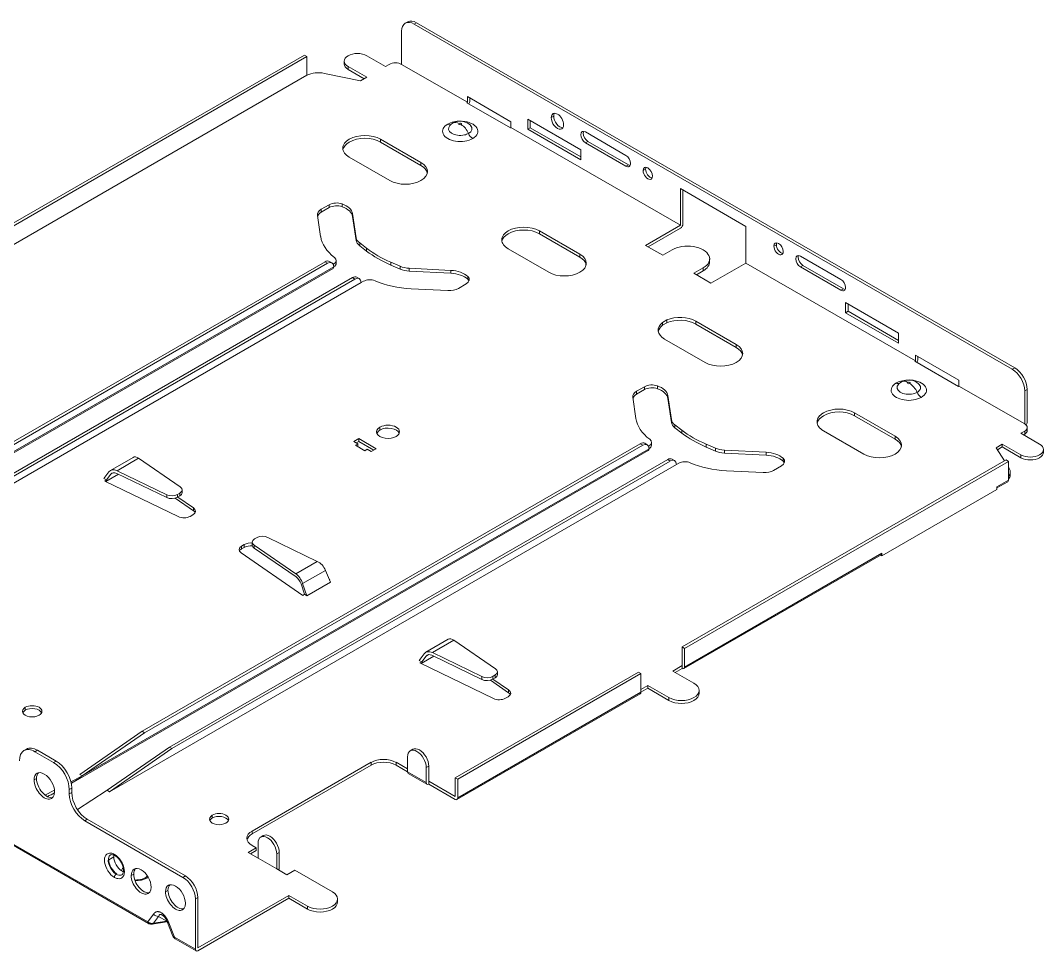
# Model space of a CAD drawing. Header units: millimetres. Extents: x 1920 to 4820, y 310 to 2320.
# Drawn here: x 2492 to 2608.1, y 707.2 to 812.9 of the extents above; entities that cross this region are included whole.
import ezdxf

# ---------------------------------------------------------------- set-up
doc = ezdxf.new("R2010")
doc.units = ezdxf.units.MM
doc.layers.add('core', color=7, linetype='Continuous', lineweight=20)

msp = doc.modelspace()

# ---------------------------------------------------------------- linework, layer by layer
at = {"layer": 'core'}
for p, q in [((2535.939, 812.758), (2535.657, 812.594)), ((2535.242, 807.923), (2535.242, 811.679)), ((2536.939, 812.659), (2536.657, 812.495)), ((2536.657, 812.495), (2604.539, 773.303)), ((2604.822, 773.467), (2536.939, 812.659)), ((2524.212, 808.984), (2487.442, 787.755)), ((2487.725, 787.592), (2524.494, 808.821)), ((2524.494, 808.821), (2524.212, 808.984)), ((2524.494, 806.698), (2524.494, 808.821)), ((2528.722, 808.29), (2528.722, 807.964)), ((2533.404, 807.678), (2531.283, 808.903)), ((2529.161, 807.678), (2529.161, 807.351)), ((2529.161, 807.678), (2531.283, 806.453)), ((2529.161, 807.351), (2531, 806.29)), ((2533.828, 807.923), (2533.404, 807.678)), ((2535.242, 807.923), (2542.702, 803.616)), ((2524.494, 806.698), (2487.725, 785.469)), ((2526.479, 806.906), (2530.575, 806.045)), ((2531.283, 806.453), (2530.575, 806.045)), ((2542.632, 803.575), (2542.702, 803.616)), ((2542.632, 803.575), (2547.581, 800.717)), ((2542.702, 804.269), (2542.702, 803.616)), ((2547.652, 801.411), (2542.702, 804.269)), ((2542.985, 804.106), (2542.985, 803.779)), ((2547.652, 801.411), (2547.652, 800.758)), ((2555.572, 798.227), (2549.561, 801.697)), ((2549.561, 800.554), (2549.561, 801.697)), ((2549.844, 800.717), (2549.844, 801.534)), ((2552.213, 801.881), (2552.496, 802.044)), ((2547.581, 800.717), (2547.652, 800.758)), ((2547.652, 800.758), (2566.885, 789.654)), ((2549.561, 800.554), (2549.844, 800.717)), ((2555.572, 797.084), (2549.561, 800.554)), ((2555.572, 797.41), (2549.844, 800.717)), ((2556.102, 800.248), (2560.698, 797.594)), ((2537.434, 796.778), (2532.838, 799.431)), ((2532.838, 799.431), (2532.838, 799.105)), ((2532.838, 799.105), (2537.434, 796.451)), ((2556.385, 799.186), (2556.102, 799.023)), ((2560.698, 796.369), (2556.102, 799.023)), ((2560.981, 796.533), (2556.385, 799.186)), ((2555.572, 797.084), (2555.572, 798.227)), ((2529.303, 797.39), (2533.899, 794.736)), ((2537.434, 796.451), (2537.434, 796.778)), ((2560.698, 796.369), (2560.981, 796.533)), ((2562.926, 796.022), (2562.643, 795.859)), ((2566.885, 793.818), (2566.885, 789.654)), ((2574.31, 789.531), (2566.885, 793.818)), ((2567.168, 789.817), (2567.168, 793.655)), ((2527.015, 791.987), (2526.121, 791.47)), ((2527.015, 791.66), (2527.015, 791.987)), ((2528.493, 792.087), (2528.493, 791.76)), ((2525.687, 790.783), (2526.052, 788.375)), ((2527.015, 791.66), (2526.121, 791.144)), ((2526.121, 791.47), (2526.121, 791.144)), ((2530.087, 788.246), (2529.672, 790.984)), ((2529.672, 790.984), (2529.672, 790.657)), ((2529.672, 790.657), (2530.087, 787.92)), ((2566.885, 789.654), (2562.926, 787.368)), ((2574.31, 785.367), (2574.31, 789.531)), ((2555.466, 786.367), (2550.869, 789.021)), ((2550.869, 789.021), (2550.869, 788.694)), ((2550.869, 788.694), (2555.466, 786.041)), ((2566.885, 789.327), (2563.208, 787.204)), ((2530.087, 787.92), (2530.087, 788.246)), ((2531.266, 787.051), (2530.482, 787.652)), ((2530.482, 787.652), (2530.482, 787.325)), ((2530.482, 787.325), (2531.266, 786.724)), ((2562.926, 787.368), (2564.87, 786.245)), ((2577.775, 787.449), (2577.492, 787.286)), ((2531.266, 786.724), (2531.266, 787.051)), ((2547.334, 786.98), (2551.93, 784.326)), ((2555.466, 786.041), (2555.466, 786.367)), ((2564.87, 786.245), (2565.931, 786.857)), ((2585.093, 783.51), (2580.497, 786.163)), ((2463.213, 747.802), (2527.535, 784.938)), ((2526.545, 785.51), (2470.001, 752.864)), ((2470.284, 752.701), (2526.828, 785.347)), ((2526.828, 785.347), (2526.545, 785.51)), ((2527.328, 785.396), (2527.045, 785.56)), ((2527.521, 785.257), (2527.476, 785.231)), ((2527.521, 785.091), (2527.521, 785.257)), ((2527.814, 785.339), (2527.814, 785.665)), ((2535.063, 785.007), (2534.022, 785.46)), ((2534.022, 785.46), (2534.022, 785.133)), ((2534.022, 785.133), (2535.063, 784.68)), ((2535.063, 784.68), (2535.063, 785.007)), ((2570.199, 785.51), (2570.199, 785.837)), ((2574.31, 785.367), (2570.35, 783.081)), ((2574.31, 785.367), (2593.543, 774.263)), ((2580.78, 785.102), (2580.497, 784.938)), ((2580.497, 784.938), (2585.093, 782.285)), ((2580.78, 785.102), (2585.376, 782.448)), ((2461.598, 746.734), (2527.452, 784.755)), ((2530.439, 783.6), (2530.156, 783.763)), ((2540.834, 784.539), (2536.093, 784.779)), ((2536.093, 784.779), (2536.093, 784.452)), ((2536.093, 784.452), (2540.834, 784.213)), ((2540.834, 784.213), (2540.834, 784.539)), ((2542.744, 783.859), (2542.744, 783.532)), ((2569.466, 784.816), (2568.406, 784.204)), ((2568.406, 784.204), (2570.35, 783.081)), ((2569.466, 784.489), (2568.689, 784.04)), ((2569.466, 784.489), (2569.466, 784.816)), ((2466.324, 746.006), (2530.646, 783.142)), ((2529.656, 783.714), (2473.112, 751.068)), ((2473.395, 750.905), (2529.939, 783.55)), ((2529.939, 783.55), (2529.656, 783.714)), ((2530.646, 783.142), (2530.915, 783.298)), ((2541.677, 782.489), (2542.571, 783.005)), ((2536.315, 782.449), (2540.486, 782.239)), ((2585.093, 782.285), (2585.376, 782.448)), ((2591.634, 777.406), (2585.624, 780.876)), ((2585.624, 779.733), (2585.624, 780.876)), ((2585.907, 779.897), (2585.907, 780.713)), ((2585.624, 779.733), (2585.907, 779.897)), ((2585.624, 779.733), (2591.634, 776.263)), ((2585.907, 779.897), (2591.634, 776.59)), ((2565.342, 778.904), (2564.856, 778.624)), ((2564.856, 778.624), (2564.856, 778.297)), ((2565.342, 778.578), (2564.856, 778.297)), ((2565.342, 778.578), (2565.342, 778.904)), ((2573.214, 776.12), (2568.618, 778.774)), ((2568.618, 778.774), (2568.618, 778.447)), ((2568.618, 778.447), (2573.214, 775.794)), ((2591.634, 776.263), (2591.634, 777.406)), ((2565.082, 776.733), (2569.678, 774.079)), ((2573.214, 775.794), (2573.214, 776.12)), ((2593.543, 774.916), (2593.543, 774.263)), ((2598.493, 772.058), (2593.543, 774.916)), ((2593.826, 774.753), (2593.826, 774.426)), ((2593.473, 774.222), (2593.543, 774.263)), ((2593.473, 774.222), (2598.422, 771.364)), ((2604.539, 773.303), (2604.822, 773.467)), ((2562.795, 771.329), (2561.9, 770.813)), ((2562.795, 771.003), (2561.9, 770.486)), ((2562.795, 771.003), (2562.795, 771.329)), ((2564.273, 771.429), (2564.273, 771.103)), ((2598.422, 771.364), (2598.493, 771.405)), ((2598.493, 772.058), (2598.493, 771.405)), ((2605.953, 767.098), (2598.493, 771.405)), ((2606.236, 771.017), (2605.953, 770.854)), ((2606.236, 771.017), (2606.236, 767.261)), ((2561.467, 770.125), (2561.832, 767.717)), ((2561.9, 770.813), (2561.9, 770.486)), ((2565.866, 767.589), (2565.451, 770.326)), ((2565.451, 770.326), (2565.451, 770)), ((2565.451, 770), (2565.866, 767.262)), ((2605.953, 767.098), (2605.953, 770.854)), ((2565.866, 767.262), (2565.866, 767.589)), ((2591.245, 765.71), (2586.649, 768.364)), ((2586.649, 768.364), (2586.649, 768.037)), ((2586.649, 768.037), (2591.245, 765.383)), ((2532.782, 766.739), (2532.782, 766.412)), ((2567.046, 766.393), (2566.261, 766.995)), ((2566.261, 766.995), (2566.261, 766.668)), ((2566.261, 766.668), (2567.046, 766.067)), ((2567.046, 766.067), (2567.046, 766.393)), ((2583.114, 766.322), (2587.71, 763.669)), ((2606.246, 766.363), (2606.246, 766.69)), ((2529.812, 765.106), (2530.377, 765.432)), ((2530.377, 765.106), (2530.377, 765.432)), ((2530.377, 765.432), (2532.357, 764.289)), ((2591.245, 765.383), (2591.245, 765.71)), ((2605.953, 766.282), (2605.529, 766.037)), ((2605.529, 766.037), (2607.65, 764.812)), ((2605.953, 765.955), (2605.812, 765.873)), ((2605.953, 765.955), (2605.953, 766.282)), ((2497.748, 726.291), (2563.232, 764.098)), ((2498.993, 727.145), (2563.315, 764.281)), ((2562.325, 764.853), (2505.781, 732.207)), ((2506.064, 732.044), (2562.607, 764.689)), ((2530.271, 764.84), (2529.812, 765.106)), ((2529.989, 764.677), (2530.271, 764.84)), ((2531.049, 764.065), (2529.989, 764.677)), ((2530.095, 764.942), (2530.377, 765.106)), ((2530.271, 764.514), (2530.271, 764.84)), ((2530.377, 765.106), (2532.075, 764.126)), ((2531.332, 764.228), (2531.049, 764.065)), ((2531.792, 763.963), (2531.332, 764.228)), ((2532.357, 764.289), (2531.792, 763.963)), ((2562.607, 764.689), (2562.325, 764.853)), ((2563.107, 764.739), (2562.825, 764.902)), ((2563.301, 764.6), (2563.255, 764.574)), ((2563.301, 764.433), (2563.301, 764.6)), ((2563.594, 764.681), (2563.594, 765.008)), ((2569.802, 764.803), (2569.802, 764.476)), ((2570.843, 764.349), (2569.802, 764.803)), ((2569.802, 764.476), (2570.843, 764.023)), ((2570.843, 764.023), (2570.843, 764.349)), ((2571.872, 764.121), (2571.872, 763.795)), ((2576.614, 763.882), (2571.872, 764.121)), ((2603.407, 764.812), (2602.7, 764.404)), ((2602.7, 764.404), (2603.644, 762.907)), ((2603.407, 764.485), (2602.851, 764.164)), ((2603.407, 764.485), (2603.407, 764.812)), ((2605.529, 763.587), (2603.407, 764.812)), ((2605.529, 763.26), (2603.407, 764.485)), ((2608.089, 763.873), (2608.089, 764.199)), ((2504.758, 763.309), (2502.192, 761.828)), ((2505.397, 763.205), (2502.954, 761.794)), ((2505.397, 763.205), (2510.117, 759.957)), ((2565.436, 763.056), (2508.892, 730.411)), ((2509.175, 730.247), (2565.719, 762.893)), ((2565.719, 762.893), (2565.436, 763.056)), ((2566.219, 762.943), (2565.936, 763.106)), ((2567.062, 741.787), (2603.832, 763.016)), ((2604.115, 762.852), (2567.345, 741.623)), ((2571.872, 763.795), (2576.614, 763.555)), ((2576.614, 763.555), (2576.614, 763.882)), ((2578.524, 763.202), (2578.524, 762.875)), ((2603.832, 763.016), (2604.115, 762.852)), ((2604.115, 760.729), (2604.115, 762.852)), ((2605.529, 763.26), (2605.529, 763.587)), ((2502.021, 761.674), (2501.444, 760.892)), ((2502.104, 725.348), (2566.426, 762.485)), ((2508.579, 759.069), (2502.954, 761.794)), ((2566.426, 762.485), (2566.695, 762.64)), ((2572.095, 761.792), (2576.265, 761.581)), ((2577.457, 761.832), (2578.351, 762.348)), ((2604.115, 762.16), (2604.191, 762.038)), ((2501.751, 760.743), (2501.445, 760.892)), ((2501.539, 760.62), (2501.748, 760.741)), ((2501.539, 760.62), (2509.887, 756.576)), ((2501.669, 760.557), (2503.112, 761.391)), ((2502.24, 761.405), (2501.752, 760.743)), ((2502.522, 761.567), (2502.24, 761.405)), ((2502.906, 761.49), (2508.579, 758.742)), ((2602.792, 759.966), (2604.115, 760.729)), ((2602.792, 759.83), (2604.032, 760.546)), ((2604.312, 761.317), (2604.312, 761.643)), ((2510.328, 759.296), (2510.328, 759.623)), ((2602.792, 759.639), (2589.748, 752.108)), ((2602.792, 759.639), (2602.792, 759.966)), ((2508.579, 758.742), (2508.579, 759.069)), ((2509.534, 758.668), (2511.606, 757.242)), ((2510.064, 759.255), (2509.794, 759.099)), ((2509.794, 759.099), (2509.794, 758.773)), ((2510.064, 758.929), (2509.794, 758.773)), ((2511.606, 757.569), (2509.828, 758.792)), ((2510.064, 758.929), (2510.064, 759.255)), ((2511.606, 757.242), (2511.606, 757.569)), ((2511.547, 756.789), (2511.237, 756.61)), ((2518.296, 753.671), (2518.296, 753.344)), ((2518.56, 754.038), (2518.83, 754.194)), ((2520.045, 754.225), (2525.67, 751.5)), ((2517.018, 752.459), (2524.023, 747.639)), ((2517.077, 753.238), (2517.387, 753.418)), ((2517.077, 753.238), (2517.077, 752.912)), ((2517.077, 752.912), (2517.387, 753.091)), ((2517.387, 753.091), (2517.387, 753.418)), ((2523.227, 750.089), (2518.507, 753.337)), ((2518.507, 753.337), (2518.507, 753.01)), ((2518.507, 753.01), (2523.267, 749.735)), ((2567.345, 739.5), (2589.748, 752.435)), ((2589.748, 752.108), (2589.748, 752.435)), ((2523.227, 750.089), (2525.67, 751.5)), ((2567.262, 739.317), (2589.665, 752.252)), ((2589.748, 752.108), (2589.583, 752.204)), ((2526.603, 750.477), (2524.009, 748.979)), ((2526.603, 750.477), (2527.18, 749.136)), ((2523.826, 748.942), (2524.236, 747.762)), ((2524.009, 748.979), (2524.494, 747.585)), ((2527.176, 749.133), (2524.498, 747.587)), ((2527.085, 749.407), (2527.057, 749.421)), ((2527.085, 749.407), (2527.067, 749.397)), ((2524.231, 747.76), (2524.023, 747.639)), ((2524.493, 747.585), (2524.236, 747.762)), ((2540.538, 742.652), (2537.972, 741.171)), ((2541.177, 742.547), (2538.733, 741.137)), ((2541.177, 742.547), (2545.897, 739.299)), ((2537.801, 741.017), (2537.224, 740.235)), ((2538.301, 740.91), (2538.02, 740.747)), ((2538.686, 740.833), (2544.359, 738.085)), ((2544.359, 738.411), (2538.733, 741.137)), ((2567.345, 741.623), (2567.062, 741.787)), ((2567.062, 739.664), (2567.062, 741.787)), ((2567.345, 741.623), (2567.345, 739.5)), ((2537.531, 740.086), (2537.224, 740.235)), ((2537.318, 739.963), (2537.527, 740.083)), ((2537.318, 739.963), (2545.666, 735.919)), ((2537.448, 739.9), (2538.892, 740.733)), ((2538.02, 740.747), (2537.531, 740.086)), ((2566.002, 739.051), (2567.062, 739.664)), ((2567.062, 739.664), (2567.062, 739.337)), ((2541.324, 726.926), (2562.112, 738.929)), ((2562.395, 738.766), (2541.606, 726.763)), ((2545.844, 738.598), (2545.573, 738.442)), ((2545.573, 738.442), (2545.573, 738.115)), ((2545.844, 738.271), (2545.844, 738.598)), ((2546.107, 738.639), (2546.107, 738.965)), ((2562.112, 738.929), (2562.395, 738.766)), ((2562.395, 736.643), (2562.395, 738.766)), ((2568.406, 737.663), (2566.002, 739.051)), ((2566.284, 738.888), (2567.062, 739.337)), ((2544.359, 738.085), (2544.359, 738.411)), ((2545.313, 738.011), (2547.386, 736.585)), ((2545.844, 738.271), (2545.573, 738.115)), ((2547.386, 736.911), (2545.607, 738.135)), ((2562.395, 736.969), (2563.173, 737.418)), ((2563.173, 737.418), (2565.577, 736.03)), ((2563.173, 737.418), (2563.173, 737.092)), ((2541.524, 724.457), (2562.312, 736.46)), ((2541.606, 724.64), (2562.395, 736.643)), ((2547.327, 736.132), (2547.016, 735.953)), ((2547.386, 736.585), (2547.386, 736.911)), ((2562.395, 736.643), (2563.173, 737.092)), ((2565.577, 735.704), (2563.173, 737.092)), ((2568.991, 736.52), (2568.991, 736.847)), ((2565.577, 735.704), (2565.577, 736.03)), ((2492.533, 734.928), (2492.533, 734.601)), ((2505.781, 732.207), (2498.71, 727.308)), ((2498.993, 727.145), (2506.064, 732.044)), ((2506.064, 732.044), (2505.781, 732.207)), ((2508.892, 730.411), (2501.821, 725.512)), ((2509.175, 730.247), (2508.892, 730.411)), ((2492.662, 730.173), (2492.379, 730.01)), ((2493.912, 730.049), (2493.629, 729.886)), ((2495.75, 728.661), (2493.629, 729.886)), ((2496.033, 728.825), (2493.912, 730.049)), ((2502.104, 725.348), (2509.175, 730.247)), ((2535.914, 729.315), (2535.914, 727.6)), ((2536.508, 730.165), (2536.225, 730.001)), ((2476.229, 728.011), (2506.433, 710.573)), ((2495.75, 728.661), (2496.033, 728.825)), ((2518.272, 720.884), (2531.778, 728.682)), ((2518.272, 720.558), (2531.778, 728.355)), ((2531.778, 728.355), (2531.778, 728.682)), ((2534.606, 728.682), (2535.914, 727.927)), ((2534.606, 728.682), (2534.606, 728.355)), ((2534.606, 728.355), (2535.914, 727.6)), ((2538.318, 728.253), (2538.035, 728.09)), ((2538.035, 728.09), (2538.035, 726.375)), ((2538.318, 728.253), (2538.318, 726.539)), ((2476.312, 727.828), (2506.516, 710.39)), ((2493.523, 726.681), (2493.806, 726.845)), ((2498.886, 727.083), (2497.706, 726.477)), ((2498.993, 727.145), (2498.71, 727.308)), ((2498.886, 727.083), (2498.993, 727.145)), ((2535.914, 727.6), (2538.035, 726.375)), ((2535.997, 727.417), (2538.118, 726.192)), ((2541.324, 726.926), (2541.324, 724.803)), ((2541.324, 726.926), (2541.606, 726.763)), ((2497.801, 725.763), (2497.518, 725.6)), ((2497.801, 725.273), (2497.801, 725.763)), ((2538.318, 726.539), (2541.324, 724.803)), ((2538.318, 726.539), (2538.318, 726.212)), ((2538.318, 726.212), (2541.324, 724.477)), ((2541.606, 726.763), (2541.606, 724.64)), ((2495.846, 725.521), (2494.765, 724.965)), ((2497.518, 725.11), (2497.518, 725.6)), ((2497.518, 725.11), (2497.801, 725.273)), ((2498.443, 723.329), (2501.715, 725.45)), ((2501.821, 725.512), (2501.715, 725.45)), ((2502.104, 725.348), (2501.821, 725.512)), ((2499.569, 722.211), (2499.286, 722.048)), ((2510.706, 715.781), (2499.569, 722.211)), ((2513.746, 722.681), (2513.746, 722.354)), ((2499.286, 722.048), (2510.423, 715.618)), ((2518.272, 720.884), (2518.272, 720.558)), ((2519.537, 720.367), (2519.254, 720.203)), ((2517.812, 718.455), (2518.731, 718.986)), ((2518.272, 719.251), (2518.731, 718.986)), ((2518.731, 718.986), (2518.731, 718.659)), ((2518.944, 719.517), (2518.944, 717.802)), ((2502.008, 717.618), (2502.574, 717.945)), ((2518.944, 717.802), (2517.812, 718.455)), ((2518.095, 718.292), (2518.731, 718.659)), ((2518.944, 717.802), (2521.065, 716.577)), ((2521.348, 718.455), (2521.065, 718.292)), ((2521.065, 718.292), (2521.065, 716.577)), ((2521.348, 718.455), (2521.348, 716.741)), ((2522.196, 715.924), (2521.065, 716.577)), ((2523.116, 716.455), (2522.196, 715.924)), ((2527.394, 713.985), (2523.116, 716.455)), ((2502.857, 715.985), (2502.928, 716.026)), ((2504.554, 715.822), (2504.837, 715.985)), ((2510.423, 715.618), (2510.706, 715.781)), ((2508.443, 713.985), (2508.726, 714.148)), ((2512.12, 713.332), (2511.837, 713.168)), ((2511.837, 707.453), (2511.837, 713.168)), ((2512.12, 707.616), (2522.444, 713.577)), ((2512.12, 707.616), (2512.12, 713.332)), ((2512.12, 707.29), (2522.444, 713.25)), ((2522.444, 713.25), (2522.444, 713.577)), ((2524.565, 712.352), (2522.444, 713.577)), ((2524.565, 712.025), (2522.444, 713.25)), ((2527.979, 712.842), (2527.979, 713.168)), ((2524.565, 712.025), (2524.565, 712.352)), ((2507.081, 711.46), (2506.433, 710.573)), ((2507.073, 710.411), (2507.638, 711.184)), ((2508.589, 710.634), (2507.073, 710.411)), ((2508.589, 710.634), (2507.638, 711.184)), ((2506.918, 710.323), (2508.544, 710.562)), ((2508.681, 710.483), (2509.287, 708.955)), ((2509.463, 708.824), (2508.815, 710.459)), ((2509.463, 708.824), (2511.837, 707.453)), ((2509.546, 708.641), (2511.92, 707.27))]:
    msp.add_line(p, q, dxfattribs=at)
for centre, major_axis, ratio, start_param, end_param in [((2536.939, 811.026), (1, -1.732), 0.5773503, 2.3561945, 3.141593), ((2536.657, 810.862), (-1, 1.732), 0.5773503, 5.4977871, 7.0685835), ((2530.222, 808.29), (1.5, 0), 0.5773503, 2.3561945, 3.9269908), ((2530.222, 808.29), (1.5, 0), 0.5773503, 0.7853982, 2.3561945), ((2525.795, 805.821), (2, 0), 0.5773503, 1.2217305, 2.2785571), ((2530.222, 807.964), (-1.5, 0), 0.5773503, 0.0000002, 0.7853982), ((2534.535, 807.515), (1, 0), 0.5773503, 0.7853982, 2.3561945), ((2542.702, 803.616), (-0.2, -0.346), 0.5773503, 1.3931, 2.3561945), ((2552.92, 801.473), (0.5, -0.866), 0.5773503, 0.7853982, 3.9269908), ((2553.203, 801.636), (-0.5, 0.866), 0.5773503, 0.2867194, 0.7853982), ((2541.889, 800.329), (-2.002, 0), 0.5773503, 5.4977871, 8.6393798), ((2541.889, 800.329), (-2.002, 0), 0.5773503, 4.6682596, 5.4977871), ((2540.473, 801.8), (0.4, -0.693), 0.5773503, 5.4977871, 6.1524213), ((2541.777, 800.067), (0.7, -1.212), 0.5773555, 2.3561915, 3.1853818), ((2541.889, 801.146), (0.158, 0), 0.5773503, 2.3562035, 5.4977871), ((2541.889, 801.146), (0.158, 0), 0.5773503, 5.4977871, 8.6393888), ((2541.889, 800.329), (-2.002, 0), 0.5773503, 2.3561945, 4.5933519), ((2552.92, 801.473), (0.5, -0.866), 0.5773503, 3.9269908, 7.0685835), ((2553.203, 801.636), (-0.5, 0.866), 0.5773503, 0.7853982, 2.8548246), ((2541.889, 800.626), (1.332, 0), 0.5773503, 2.649144, 5.0845514), ((2542.001, 799.938), (-0.7, 1.212), 0.5773555, 4.5039177, 5.4977814), ((2541.889, 800.626), (1.332, 0), 0.5773503, 5.0845514, 5.4977873), ((2541.889, 800.626), (1.332, 0), 0.5773503, 5.4977873, 6.7651512), ((2543.305, 800.165), (-0.4, 0.693), 0.5773503, 1.3623295, 2.3561945), ((2541.889, 800.626), (1.332, 0), 0.5773503, 0.4819663, 0.5122342), ((2556.102, 799.635), (0.375, -0.65), 0.5773503, 2.3561945, 3.9269908), ((2556.385, 799.799), (-0.375, 0.65), 0.5773503, 0.3866859, 0.7853982), ((2556.385, 799.799), (-0.375, 0.65), 0.5773503, 0.7853982, 2.3561945), ((2531.07, 798.411), (-2.5, 0), 0.5773503, 5.4977871, 7.0685835), ((2531.07, 798.084), (2.5, 0), 0.5773503, 2.3561945, 3.0282254), ((2531.07, 798.411), (-2.5, 0), 0.5773503, 3.9269908, 5.4977871), ((2531.07, 798.084), (2.5, 0), 0.5773503, 0.7853982, 2.3561945), ((2556.102, 799.635), (0.375, -0.65), 0.5773503, 3.9269908, 5.4977871), ((2535.667, 795.757), (-2.5, 0), 0.5773503, 2.3561945, 3.9269908), ((2560.698, 796.982), (0.375, -0.65), 0.5773503, 0.7853982, 2.3561945), ((2560.698, 796.982), (0.375, -0.65), 0.5773503, 5.4977871, 7.0685835), ((2560.981, 797.145), (-0.375, 0.65), 0.5773503, 2.3561945, 2.7549068), ((2535.667, 795.43), (2.5, 0), 0.5773503, 0.1133672, 0.7853982), ((2563.173, 795.553), (0.375, -0.65), 0.5773503, 0.7853982, 3.9269908), ((2563.173, 795.553), (0.375, -0.65), 0.5773503, 3.9269908, 7.0685835), ((2563.456, 795.716), (-0.375, 0.65), 0.5773503, 0.3866614, 0.7853982), ((2563.456, 795.716), (-0.375, 0.65), 0.5773503, 0.7853982, 2.7548829), ((2535.667, 795.757), (-2.5, 0), 0.5773503, 0.7853982, 2.3561945), ((2527.864, 791.497), (-1.2, 0), 0.5773503, 4.159859, 5.4977871), ((2527.864, 791.17), (1.2, 0), 0.5773503, 1.0182663, 2.3561945), ((2527.181, 790.858), (-2.5, 0), 0.5773503, 3.2288591, 4.159859), ((2527.181, 790.858), (-1.5, 0), 0.5773503, 5.4977871, 6.3704518), ((2527.181, 790.531), (1.5, 0), 0.5773503, 2.3561945, 2.9717502), ((2527.181, 790.531), (2.5, 0), 0.5773503, 0.0872665, 1.0182663), ((2566.885, 789.654), (-0.2, -0.346), 0.5773503, 0.7853982, 2.3561945), ((2534.022, 788.777), (-8, 0), 0.5773503, 0.0872665, 0.6421282), ((2549.102, 788), (-2.5, 0), 0.5773503, 5.4977871, 7.0685835), ((2549.102, 787.674), (2.5, 0), 0.5773503, 2.3561945, 3.0282254), ((2549.102, 788), (-2.5, 0), 0.5773503, 3.9269908, 5.4977871), ((2549.102, 787.674), (2.5, 0), 0.5773503, 0.7853982, 2.3561945), ((2532.079, 788.347), (2, 0), 0.5773503, 3.2288591, 3.7873645), ((2532.079, 788.02), (-2, 0), 0.5773503, 0.0872665, 0.6457718), ((2567.699, 785.837), (2.5, 0), 0.5773503, 5.4977871, 8.6393798), ((2578.022, 786.98), (0.375, -0.65), 0.5773503, 0.7853982, 3.9269908), ((2578.022, 786.98), (0.375, -0.65), 0.5773503, 3.9269908, 7.0685835), ((2578.305, 787.143), (-0.375, 0.65), 0.5773503, 0.3866614, 0.7853982), ((2578.305, 787.143), (-0.375, 0.65), 0.5773503, 0.7853982, 2.7548829), ((2542.447, 791.915), (14, 0), 0.5773503, 3.7873645, 4.0666172), ((2542.447, 791.589), (-14, 0), 0.5773503, 0.6457718, 0.9250245), ((2553.698, 785.347), (-2.5, 0), 0.5773503, 2.3561945, 3.9269908), ((2580.497, 785.551), (0.375, -0.65), 0.5773503, 2.3561945, 3.9269908), ((2580.78, 785.714), (-0.375, 0.65), 0.5773503, 0.3866859, 0.7853982), ((2526.545, 784.694), (0.5, 0.866), 0.5773503, 6.283185, 7.0685835), ((2526.828, 784.53), (-0.5, -0.866), 0.5773503, 2.3561945, 3.9269908), ((2527.252, 785.102), (0.2, -0.346), 0.5773503, 0.0000014, 0.7853982), ((2526.814, 785.665), (1, 0), 0.5773503, 5.4977871, 6.9253135), ((2526.814, 785.339), (-1, 0), 0.5773503, 2.3561945, 3.1415791), ((2536.267, 785.929), (2, 0), 0.5773503, 4.0666172, 4.6251225), ((2553.698, 785.02), (2.5, 0), 0.5773503, 0.1133672, 0.7853982), ((2567.699, 785.51), (-2.5, 0), 0.5773503, 2.3561945, 3.1415926), ((2580.497, 785.551), (0.375, -0.65), 0.5773503, 3.9269908, 5.4977871), ((2580.78, 785.714), (-0.375, 0.65), 0.5773503, 0.7853982, 2.3561945), ((2529.656, 782.897), (0.5, 0.866), 0.5773503, 6.283185, 7.0685835), ((2529.939, 782.734), (-0.5, -0.866), 0.5773503, 2.3561945, 3.9269908), ((2536.267, 785.602), (-2, 0), 0.5773503, 0.9250245, 1.4835299), ((2540.616, 783.101), (-2.5, 0), 0.5773503, 3.6941226, 4.6251225), ((2540.616, 782.775), (2.5, 0), 0.5773503, 0.55253, 1.4835299), ((2541.723, 783.495), (-1.2, 0), 0.5773503, 2.3561945, 3.6941226), ((2553.698, 785.347), (-2.5, 0), 0.5773503, 0.7853982, 2.3561945), ((2531.622, 782.889), (1, 0), 0.5773503, 0.9286681, 2.3561945), ((2537.013, 787.05), (-8, 0), 0.5773503, 0.9286682, 1.4835299), ((2541.723, 783.169), (1.2, 0), 0.5773503, 0.2379292, 0.55253), ((2585.093, 782.897), (0.375, -0.65), 0.5773503, 0.7853982, 2.3561945), ((2585.093, 782.897), (0.375, -0.65), 0.5773503, 5.4977871, 7.0685835), ((2540.616, 783.101), (-1.5, 0), 0.5773503, 1.4835299, 2.3561945), ((2585.376, 783.061), (-0.375, 0.65), 0.5773503, 2.3561945, 2.7549068), ((2566.85, 777.753), (-2.5, 0), 0.5773503, 3.9269908, 5.3599454), ((2566.85, 777.753), (-2.5, 0), 0.5773503, 5.6356289, 7.0685835), ((2566.85, 777.427), (2.5, 0), 0.5773503, 2.4940362, 3.0282145), ((2566.85, 777.427), (2.5, 0), 0.5773503, 0.7853982, 2.2183527), ((2571.446, 775.1), (-2.5, 0), 0.5773503, 2.3561945, 3.9269908), ((2571.446, 774.773), (2.5, 0), 0.5773503, 0.1133672, 0.7853982), ((2571.446, 775.1), (-2.5, 0), 0.5773503, 0.7853982, 2.3561945), ((2593.543, 774.263), (-0.2, -0.346), 0.5773503, 1.3931, 2.3561945), ((2604.539, 771.67), (-1, 1.732), 0.5773503, 3.9269908, 5.4977871), ((2604.822, 771.834), (1, -1.732), 0.5773503, 0.7853982, 2.3561945), ((2563.643, 770.84), (-1.2, 0), 0.5773503, 4.159859, 5.4977871), ((2563.643, 770.513), (1.2, 0), 0.5773503, 1.0182663, 2.3561945), ((2562.961, 770.201), (-2.5, 0), 0.5773503, 3.2288591, 4.159859), ((2562.961, 769.874), (2.5, 0), 0.5773503, 0.0872665, 1.0182663), ((2592.801, 770.936), (-2.002, 0), 0.5773503, 5.4977871, 8.6393798), ((2592.801, 771.232), (1.332, 0), 0.5773503, 2.649117, 5.0845514), ((2592.801, 770.936), (-2.002, 0), 0.5773503, 4.6722849, 5.4977871), ((2591.385, 772.406), (0.4, -0.693), 0.5773503, 5.4977871, 6.1524234), ((2592.689, 770.674), (0.7, -1.212), 0.5773555, 2.3561912, 3.1339941), ((2592.801, 771.752), (0.158, 0), 0.5773503, 2.3561945, 5.4977871), ((2592.801, 771.752), (0.158, 0), 0.5773503, 5.4977871, 8.6393798), ((2592.913, 770.544), (-0.7, 1.212), 0.5773555, 4.5039211, 5.4977814), ((2592.801, 770.936), (-2.002, 0), 0.5773503, 2.3561945, 4.5973772), ((2592.801, 771.232), (1.332, 0), 0.5773503, 5.4977783, 6.7674493), ((2592.801, 771.232), (1.332, 0), 0.5773503, 0.4842631, 0.5076243), ((2562.961, 770.201), (-1.5, 0), 0.5773503, 5.4977871, 6.3704518), ((2562.961, 769.874), (1.5, 0), 0.5773503, 2.3561945, 2.9717502), ((2592.801, 771.232), (1.332, 0), 0.5773503, 5.0845514, 5.4977783), ((2594.217, 770.771), (-0.4, 0.693), 0.5773503, 1.3623235, 2.3561945), ((2584.881, 767.343), (-2.5, 0), 0.5773503, 3.9269908, 5.4977871), ((2569.801, 768.12), (-8, 0), 0.5773503, 0.0872665, 0.6421282), ((2567.859, 767.69), (2, 0), 0.5773503, 3.2288591, 3.7873645), ((2584.881, 767.343), (-2.5, 0), 0.5773503, 5.4977871, 7.0685835), ((2584.881, 767.016), (2.5, 0), 0.5773503, 2.3561945, 3.0282254), ((2584.881, 767.016), (2.5, 0), 0.5773503, 0.7853982, 2.3561945), ((2533.701, 766.208), (-1.3, 0), 0.5773503, 5.4977871, 8.6393798), ((2533.701, 765.881), (1.3, 0), 0.5773503, 2.3561945, 2.9222698), ((2533.701, 766.208), (-1.3, 0), 0.5773503, 2.3561945, 5.4977871), ((2533.701, 765.881), (1.3, 0), 0.5773503, 0.2193717, 2.3561945), ((2567.859, 767.363), (-2, 0), 0.5773503, 0.0872665, 0.6457718), ((2578.227, 771.258), (14, 0), 0.5773503, 3.7873645, 4.0666172), ((2605.246, 766.69), (1, 0), 0.5773503, 5.4977871, 7.0685835), ((2605.246, 766.363), (-1, 0), 0.5773503, 2.3561945, 3.141593), ((2605.953, 767.098), (-0.2, -0.346), 0.5773503, 1.4860464, 2.3561945), ((2562.594, 765.008), (1, 0), 0.5773503, 5.4977871, 6.9253135), ((2578.227, 770.931), (-14, 0), 0.5773503, 0.6457718, 0.9250245), ((2589.477, 764.689), (-2.5, 0), 0.5773503, 2.3561945, 3.9269908), ((2589.477, 764.363), (2.5, 0), 0.5773503, 0.1133672, 0.7853982), ((2562.325, 764.036), (0.5, 0.866), 0.5773503, 6.283185, 7.0685835), ((2562.607, 763.873), (-0.5, -0.866), 0.5773503, 2.3561945, 3.9269908), ((2563.032, 764.444), (0.2, -0.346), 0.5773503, 0.0000014, 0.7853982), ((2562.594, 764.681), (-1, 0), 0.5773503, 2.3561945, 3.1415791), ((2572.047, 765.272), (2, 0), 0.5773503, 4.0666172, 4.6251225), ((2572.047, 764.945), (-2, 0), 0.5773503, 0.9250245, 1.4835299), ((2606.589, 764.199), (1.5, 0), 0.5773503, 5.4977871, 7.0685835), ((2505.397, 762.062), (-0.615, 1.26), 0.5249871, 5.5344273, 6.3198092), ((2565.436, 762.24), (0.5, 0.866), 0.5773503, 6.283185, 7.0685835), ((2565.719, 762.077), (-0.5, -0.866), 0.5773503, 2.3561945, 3.9269908), ((2567.402, 762.232), (1, 0), 0.5773503, 0.9286681, 2.3561945), ((2576.396, 762.444), (-2.5, 0), 0.5773503, 3.6941226, 4.6251225), ((2576.396, 762.117), (2.5, 0), 0.5773503, 0.55253, 1.4835299), ((2577.503, 762.838), (-1.2, 0), 0.5773503, 2.3561945, 3.6941226), ((2577.503, 762.511), (1.2, 0), 0.5773503, 0.2379292, 0.55253), ((2589.477, 764.689), (-2.5, 0), 0.5773503, 0.7853982, 2.3561945), ((2606.589, 764.199), (1.5, 0), 0.5773503, 3.9269908, 5.4977871), ((2606.589, 763.873), (-1.5, 0), 0.5773503, 0.7853982, 2.3561945), ((2606.589, 763.873), (-1.5, 0), 0.5773503, 2.3561945, 3.1415924), ((2502.954, 760.651), (-0.8, 1.153), 0.6252357, 5.4458424, 6.4930399), ((2572.792, 766.393), (-8, 0), 0.5773503, 0.9286682, 1.4835299), ((2576.396, 762.444), (-1.5, 0), 0.5773503, 1.4835299, 2.3561945), ((2602.312, 761.643), (2, 0), 0.5773503, 5.8350239, 6.6322512), ((2502.906, 760.674), (-0.571, 0.823), 0.6252357, 5.4458424, 6.4930399), ((2603.832, 760.893), (0.2, -0.346), 0.5773503, 0.0000014, 0.7853982), ((2602.312, 761.317), (-2, 0), 0.5773503, 2.6934312, 3.1415917), ((2509.428, 759.623), (0.9, 0), 0.5773503, 5.4977871, 6.981317), ((2509.157, 759.467), (0.9, 0), 0.5773503, 4.0142573, 5.4977871), ((2509.157, 759.14), (-0.9, 0), 0.5773503, 0.8726646, 2.3561945), ((2509.428, 759.296), (-0.9, 0), 0.5773503, 2.3561945, 3.1415836), ((2510.84, 757.198), (-1, 0), 0.5773503, 2.3561945, 3.8397244), ((2510.84, 756.871), (1, 0), 0.5773503, 0.2867532, 0.6981317), ((2510.53, 757.018), (-1, 0), 0.5773503, 0.8726646, 2.3561945), ((2518.094, 753.009), (-1, 0), 0.5773503, 4.5091532, 5.4977871), ((2519.196, 753.671), (0.9, 0), 0.5773503, 2.3561945, 3.8397244), ((2519.467, 753.827), (0.9, 0), 0.5773503, 0.8726646, 2.3561945), ((2517.784, 752.83), (-1, 0), 0.5773503, 5.4977871, 6.981317), ((2517.784, 752.504), (1, 0), 0.5773503, 2.3561945, 2.854846), ((2518.094, 752.683), (1, 0), 0.5773503, 1.3510562, 2.3561945), ((2519.196, 753.344), (-0.9, 0), 0.5773503, 6.2831769, 6.981317), ((2589.465, 752.598), (0.2, -0.346), 0.5773503, 0.0000014, 0.7853982), ((2525.67, 750.357), (-0.8, 1.153), 0.6252357, 4.3986448, 5.4458424), ((2523.227, 748.946), (-0.615, 1.26), 0.5249871, 4.4872297, 5.5344273), ((2523.267, 748.919), (-0.439, 0.9), 0.5249871, 4.4872297, 5.5344273), ((2541.177, 741.404), (-0.615, 1.26), 0.5249871, 5.5344273, 6.3198092), ((2538.733, 739.993), (-0.8, 1.153), 0.6252357, 5.4458424, 6.4930399), ((2538.686, 740.017), (-0.571, 0.823), 0.6252357, 5.4458424, 6.4930399), ((2544.937, 738.809), (0.9, 0), 0.5773503, 4.0142573, 5.4977871), ((2545.207, 738.965), (0.9, 0), 0.5773503, 5.4977871, 6.981317), ((2545.207, 738.639), (-0.9, 0), 0.5773503, 2.3561945, 3.1415836), ((2567.062, 739.664), (-0.2, 0.346), 0.5773503, 2.3561945, 3.9269908), ((2544.937, 738.483), (-0.9, 0), 0.5773503, 0.8726646, 2.3561945), ((2566.991, 736.847), (2, 0), 0.5773503, 5.4977871, 7.0685835), ((2546.62, 736.54), (-1, 0), 0.5773503, 2.3561945, 3.8397244), ((2546.62, 736.214), (1, 0), 0.5773503, 0.2867532, 0.6981317), ((2562.112, 736.806), (0.2, -0.346), 0.5773503, 0.0000014, 0.7853982), ((2566.991, 736.52), (-2, 0), 0.5773503, 2.3561945, 3.141593), ((2493.311, 734.479), (-1.1, 0), 0.5773503, 2.3561945, 5.4977871), ((2546.309, 736.361), (-1, 0), 0.5773503, 0.8726646, 2.3561945), ((2566.991, 736.847), (2, 0), 0.5773503, 3.9269908, 5.4977871), ((2566.991, 736.52), (-2, 0), 0.5773503, 0.7853982, 2.3561945), ((2493.311, 734.479), (-1.1, 0), 0.5773503, 5.4977871, 8.6393798), ((2493.311, 734.152), (1.1, 0), 0.5773503, 2.3561945, 2.8815767), ((2493.311, 734.152), (1.1, 0), 0.5773503, 0.2600652, 2.3561945), ((2493.629, 727.845), (-1.25, 2.165), 0.5773503, 5.4977871, 7.0685835), ((2493.912, 728.008), (1.25, -2.165), 0.5773503, 2.3561945, 3.1415926), ((2536.975, 728.702), (-0.75, 1.299), 0.5773503, 5.4977871, 7.0685835), ((2537.258, 728.866), (0.75, -1.299), 0.5773503, 2.3561945, 3.1415924), ((2536.975, 728.702), (-0.75, 1.299), 0.5773503, 3.9269908, 5.4977871), ((2537.258, 728.866), (0.75, -1.299), 0.5773503, 0.7853982, 2.3561945), ((2495.75, 726.62), (-1.25, 2.165), 0.5773503, 3.9269908, 5.4977871), ((2496.033, 726.783), (1.25, -2.165), 0.5773503, 0.7853982, 2.3561945), ((2533.192, 727.865), (-2, 0), 0.5773503, 3.9269908, 5.4977871), ((2533.192, 727.539), (2, 0), 0.5773503, 0.7853982, 2.3561945), ((2494.69, 726.008), (0.825, -1.429), 0.5773503, 0.7853982, 3.9269908), ((2494.973, 726.171), (-0.825, 1.429), 0.5773503, 0.1722473, 0.7853982), ((2494.973, 726.171), (-0.825, 1.429), 0.5773503, 0.7853982, 2.9692964), ((2493.735, 724.436), (5.149, 2.655), 0.0501243, 5.5794755, 6.2573478), ((2536.197, 727.763), (0.2, 0.346), 0.5773503, 2.3561945, 3.1415913), ((2494.69, 726.008), (0.825, -1.429), 0.5773503, 3.9269908, 7.0685835), ((2538.318, 726.539), (-0.2, -0.346), 0.5773503, 5.4977871, 7.0685835), ((2493.735, 724.436), (5.149, 2.655), 0.0501243, 4.9420022, 5.1102), ((2499.286, 724.089), (1.25, -2.165), 0.5773503, 3.9269908, 5.4977871), ((2499.569, 724.252), (-1.25, 2.165), 0.5773503, 0.7853982, 2.3561945), ((2541.324, 724.803), (-0.2, 0.346), 0.5773503, 2.3561945, 3.9269908), ((2514.524, 722.232), (-1.1, 0), 0.5773503, 5.4977871, 8.6393798), ((2514.524, 721.905), (1.1, 0), 0.5773503, 2.3561945, 2.8815767), ((2514.524, 722.232), (-1.1, 0), 0.5773503, 2.3561945, 5.4977871), ((2514.524, 721.905), (1.1, 0), 0.5773503, 0.2600652, 2.3561945), ((2519.686, 720.068), (-2, 0), 0.5773503, 5.4977871, 7.0685835), ((2519.686, 719.741), (2, 0), 0.5773503, 2.3561945, 2.9997056), ((2520.004, 718.904), (-0.75, 1.299), 0.5773503, 5.4977871, 7.0685835), ((2520.287, 719.068), (0.75, -1.299), 0.5773503, 2.3561945, 3.1415924), ((2520.004, 718.904), (-0.75, 1.299), 0.5773503, 3.9269908, 5.4977871), ((2520.287, 719.068), (0.75, -1.299), 0.5773503, 0.7853982, 2.3561945), ((2502.645, 716.924), (0.8, -1.386), 0.5773503, 2.6887168, 5.4977871), ((2502.857, 717.047), (0.65, -1.126), 0.5773503, 3.1416358, 5.4977871), ((2502.928, 717.088), (-0.65, 1.126), 0.5773503, 0.7853982, 2.3561945), ((2502.645, 716.924), (0.8, -1.386), 0.5773503, 2.3561945, 2.6887168), ((2503.493, 717.414), (-0.65, 1.126), 0.5773503, 0.5768998, 0.7853982), ((2503.493, 717.414), (-0.65, 1.126), 0.5773503, 0.7853982, 2.3561945), ((2502.645, 716.924), (0.8, -1.386), 0.5773503, 5.8303095, 8.6393798), ((2502.857, 718.353), (0.15, 0.26), 0.5773503, 2.3561945, 3.1380348), ((2505.12, 716.23), (-1.7, 0), 0.5773503, 5.78593, 6.1251234), ((2505.685, 715.169), (0.8, -1.386), 0.5773503, 0.7853982, 3.9269908), ((2505.968, 715.332), (-0.8, 1.386), 0.5773503, 0.1776967, 0.7853982), ((2521.065, 716.577), (-0.2, -0.346), 0.5773503, 1.5707965, 2.3561945), ((2502.857, 715.74), (-0.15, -0.26), 0.5773503, 3.9269908, 5.4977871), ((2502.645, 716.924), (0.8, -1.386), 0.5773503, 5.4977871, 5.8303095), ((2502.857, 717.047), (0.65, -1.126), 0.5773503, 5.4977871, 5.8303095), ((2502.857, 717.047), (0.65, -1.126), 0.5773503, 5.8303095, 6.2730012), ((2503.493, 717.414), (-0.65, 1.126), 0.5773503, 2.3561945, 2.5652826), ((2505.685, 715.169), (0.8, -1.386), 0.5773503, 3.9269908, 7.0685835), ((2505.968, 715.332), (-0.8, 1.386), 0.5773503, 0.7853982, 2.9638471), ((2505.12, 714.597), (1.3, 0), 0.5773503, 1.6580244, 1.6993556), ((2505.12, 716.23), (-1.7, 0), 0.5773503, 1.491815, 2.3561945), ((2506.322, 715.21), (0.2, -0.346), 0.5773503, 2.3561945, 3.1434316), ((2505.12, 716.23), (-1.7, 0), 0.5773503, 2.3561945, 2.4977627), ((2510.423, 713.985), (-1, 1.732), 0.5773503, 3.9269908, 5.4977871), ((2510.706, 714.148), (1, -1.732), 0.5773503, 0.7853982, 2.3561945), ((2509.574, 713.332), (0.8, -1.386), 0.5773503, 0.7853982, 3.9269908), ((2509.857, 713.495), (-0.8, 1.386), 0.5773503, 0.1776967, 0.7853982), ((2509.857, 713.495), (-0.8, 1.386), 0.5773503, 0.7853982, 2.9638471), ((2509.574, 713.332), (0.8, -1.386), 0.5773503, 3.9269908, 7.0685835), ((2525.979, 713.168), (2, 0), 0.5773503, 5.4977871, 7.0685835), ((2525.979, 713.168), (2, 0), 0.5773503, 3.9269908, 5.4977871), ((2525.979, 712.842), (-2, 0), 0.5773503, 0.7853982, 2.3561945), ((2525.979, 712.842), (-2, 0), 0.5773503, 2.3561945, 3.141593), ((2507.506, 711.705), (0.484, -0.354), 0.7911348, 4.3759471, 5.4749108), ((2508.457, 711.156), (0.087, -0.594), 0.2019216, 6.2581113, 6.7517181), ((2506.716, 710.736), (0.2, 0.346), 0.5773503, 2.3561944, 3.1446352), ((2509.239, 710.704), (0.558, 0.221), 0.2019216, 3.1415967, 3.7720235), ((2509.746, 708.987), (-0.2, -0.346), 0.5773503, 5.4977871, 6.2831838), ((2512.12, 707.616), (-0.2, -0.346), 0.5773503, 5.4977871, 7.0685835)]:
    msp.add_ellipse(centre, major_axis=major_axis, ratio=ratio, start_param=start_param, end_param=end_param, dxfattribs=at)
for points in [[(2541.103, 801.294), (2540.864, 801.162), (2540.689, 800.96)], [(2592.016, 771.901), (2591.78, 771.771), (2591.607, 771.574)]]:
    msp.add_open_spline(points, degree=2, dxfattribs=at)
for points, knots in [([(2543.078, 800.973), (2542.989, 801.072), (2542.773, 801.256), (2542.412, 801.412), (2542.042, 801.477), (2541.709, 801.48), (2541.371, 801.418), (2541.176, 801.336), (2541.086, 801.285)], [0, 0, 0, 0, 0.1827062, 0.400608, 0.5341032, 0.6821433, 0.8398752, 1, 1, 1, 1]), ([(2593.981, 771.588), (2593.892, 771.686), (2593.675, 771.869), (2593.31, 772.022), (2592.938, 772.085), (2592.603, 772.084), (2592.264, 772.018), (2592.071, 771.934), (2591.981, 771.881)], [0, 0, 0, 0, 0.1818522, 0.4000357, 0.5338162, 0.6821153, 0.8399667, 1, 1, 1, 1]), ([(2502.215, 718.17), (2502.245, 718.195), (2502.329, 718.219), (2502.516, 718.19), (2502.652, 718.124), (2502.707, 718.093)], [0, 0, 0, 0, 0.3849072, 0.766113, 1, 1, 1, 1]), ([(2502.707, 718.093), (2502.756, 718.065), (2502.898, 717.97), (2503.143, 717.74), (2503.397, 717.385), (2503.587, 716.986), (2503.687, 716.593), (2503.696, 716.255), (2503.619, 716.027), (2503.56, 715.94), (2503.507, 715.925), (2503.499, 715.924)], [0, 0, 0, 0, 0.0666571, 0.1965464, 0.3283352, 0.4610377, 0.5929251, 0.7222677, 0.8489929, 0.9773667, 1, 1, 1, 1]), ([(2506.122, 715.556), (2506.075, 715.529), (2505.925, 715.455), (2505.609, 715.357), (2505.267, 715.32), (2505.064, 715.322), (2505.008, 715.325)], [0, 0, 0, 0, 0.1754341, 0.5169974, 0.8650013, 1, 1, 1, 1]), ([(2506.384, 715.79), (2506.369, 715.763), (2506.313, 715.689), (2506.205, 715.609), (2506.122, 715.556)], [0, 0, 0, 0, 0.3884321, 1, 1, 1, 1]), ([(2508.815, 710.459), (2508.813, 710.465), (2508.809, 710.476), (2508.802, 710.492), (2508.796, 710.509), (2508.789, 710.527), (2508.781, 710.545), (2508.774, 710.563), (2508.766, 710.581), (2508.757, 710.6), (2508.748, 710.622), (2508.732, 710.655), (2508.706, 710.709), (2508.675, 710.771), (2508.642, 710.831), (2508.615, 710.88), (2508.587, 710.928), (2508.558, 710.975), (2508.528, 711.022), (2508.498, 711.068), (2508.461, 711.123), (2508.416, 711.185), (2508.365, 711.25), (2508.316, 711.307), (2508.27, 711.358), (2508.22, 711.409), (2508.164, 711.462), (2508.101, 711.515), (2508.038, 711.563), (2507.956, 711.618), (2507.853, 711.672), (2507.755, 711.706), (2507.678, 711.723), (2507.621, 711.73), (2507.563, 711.733), (2507.512, 711.73), (2507.467, 711.724), (2507.43, 711.716), (2507.394, 711.705), (2507.359, 711.691), (2507.324, 711.674), (2507.291, 711.655), (2507.259, 711.634), (2507.229, 711.61), (2507.2, 711.586), (2507.173, 711.562), (2507.148, 711.537), (2507.125, 711.511), (2507.102, 711.486), (2507.088, 711.469), (2507.081, 711.46)], [0, 0, 0, 0, 0.0057737, 0.011697, 0.01777, 0.023993, 0.0303661, 0.0368895, 0.0435633, 0.0503877, 0.057363, 0.0665373, 0.0861987, 0.1164011, 0.1347063, 0.1529308, 0.1710766, 0.1891484, 0.2071543, 0.2251051, 0.2430115, 0.2725615, 0.3000372, 0.3254082, 0.3486777, 0.3698621, 0.3997245, 0.4293603, 0.4587087, 0.4877527, 0.5433961, 0.5997635, 0.6261231, 0.6540404, 0.6835432, 0.714609, 0.7350395, 0.7557165, 0.7766537, 0.7978604, 0.8193391, 0.8410842, 0.8630816, 0.8845362, 0.9053403, 0.925509, 0.9450527, 0.9639792, 0.9822938, 1, 1, 1, 1]), ([(2507.638, 711.184), (2507.654, 711.238), (2507.697, 711.329), (2507.799, 711.406), (2507.926, 711.412), (2508.023, 711.373), (2508.069, 711.347)], [0, 0, 0, 0, 0.2952784, 0.5594572, 0.7990292, 1, 1, 1, 1]), ([(2508.068, 711.347), (2508.092, 711.334), (2508.142, 711.301), (2508.255, 711.201), (2508.403, 711.023), (2508.559, 710.763), (2508.645, 710.578), (2508.683, 710.479)], [0, 0, 0, 0, 0.111348, 0.2263413, 0.4690752, 0.7287665, 1, 1, 1, 1]), ([(2506.433, 710.573), (2506.436, 710.57), (2506.441, 710.565), (2506.449, 710.558), (2506.457, 710.551), (2506.466, 710.544), (2506.474, 710.537), (2506.483, 710.53), (2506.492, 710.523), (2506.501, 710.517), (2506.51, 710.51), (2506.519, 710.504), (2506.529, 710.498), (2506.538, 710.492), (2506.548, 710.486), (2506.558, 710.48), (2506.568, 710.475), (2506.579, 710.469), (2506.589, 710.464), (2506.599, 710.459), (2506.61, 710.454), (2506.621, 710.45), (2506.632, 710.445), (2506.643, 710.441), (2506.654, 710.437), (2506.665, 710.433), (2506.676, 710.429), (2506.688, 710.425), (2506.699, 710.422), (2506.711, 710.419), (2506.727, 710.414), (2506.747, 710.41), (2506.772, 710.405), (2506.797, 710.401), (2506.822, 710.398), (2506.847, 710.395), (2506.872, 710.394), (2506.897, 710.393), (2506.923, 710.393), (2506.948, 710.394), (2506.973, 710.396), (2506.998, 710.398), (2507.024, 710.402), (2507.049, 710.406), (2507.065, 710.409), (2507.073, 710.411)], [0, 0, 0, 0, 0.0165535, 0.0331362, 0.0497488, 0.0663916, 0.0830652, 0.09977, 0.1165065, 0.1332752, 0.1500766, 0.1669111, 0.1837792, 0.2006814, 0.2176181, 0.2345897, 0.2515969, 0.2686398, 0.2857192, 0.3028353, 0.3199887, 0.3371797, 0.3544088, 0.3716765, 0.3889831, 0.4063292, 0.4237151, 0.4411412, 0.4586081, 0.476116, 0.4936654, 0.5297216, 0.5657911, 0.601875, 0.6379741, 0.6740893, 0.7102216, 0.7463718, 0.7825408, 0.8187295, 0.8549388, 0.8911696, 0.9274228, 0.9636993, 1, 1, 1, 1]), ([(2506.512, 710.392), (2506.547, 710.372), (2506.617, 710.34), (2506.755, 710.311), (2506.854, 710.312), (2506.919, 710.323)], [0, 0, 0, 0, 0.2870976, 0.5455727, 1, 1, 1, 1]), ([(2506.915, 710.322), (2506.92, 710.323), (2506.941, 710.327), (2506.978, 710.34), (2507.027, 710.369), (2507.058, 710.396), (2507.073, 710.411)], [0, 0, 0, 0, 0.0799877, 0.3855863, 0.6916153, 1, 1, 1, 1]), ([(2509.286, 708.956), (2509.31, 708.895), (2509.358, 708.808), (2509.453, 708.703), (2509.514, 708.659), (2509.55, 708.638)], [0, 0, 0, 0, 0.4544273, 0.7129024, 1, 1, 1, 1]), ([(2509.463, 708.824), (2509.453, 708.825), (2509.424, 708.831), (2509.38, 708.848), (2509.336, 708.879), (2509.306, 708.915), (2509.292, 708.941), (2509.288, 708.953)], [0, 0, 0, 0, 0.1073416, 0.3364082, 0.5826199, 0.8239422, 1, 1, 1, 1])]:
    msp.add_open_spline(points, degree=3, knots=knots, dxfattribs=at)

doc.saveas('drawing.dxf')
